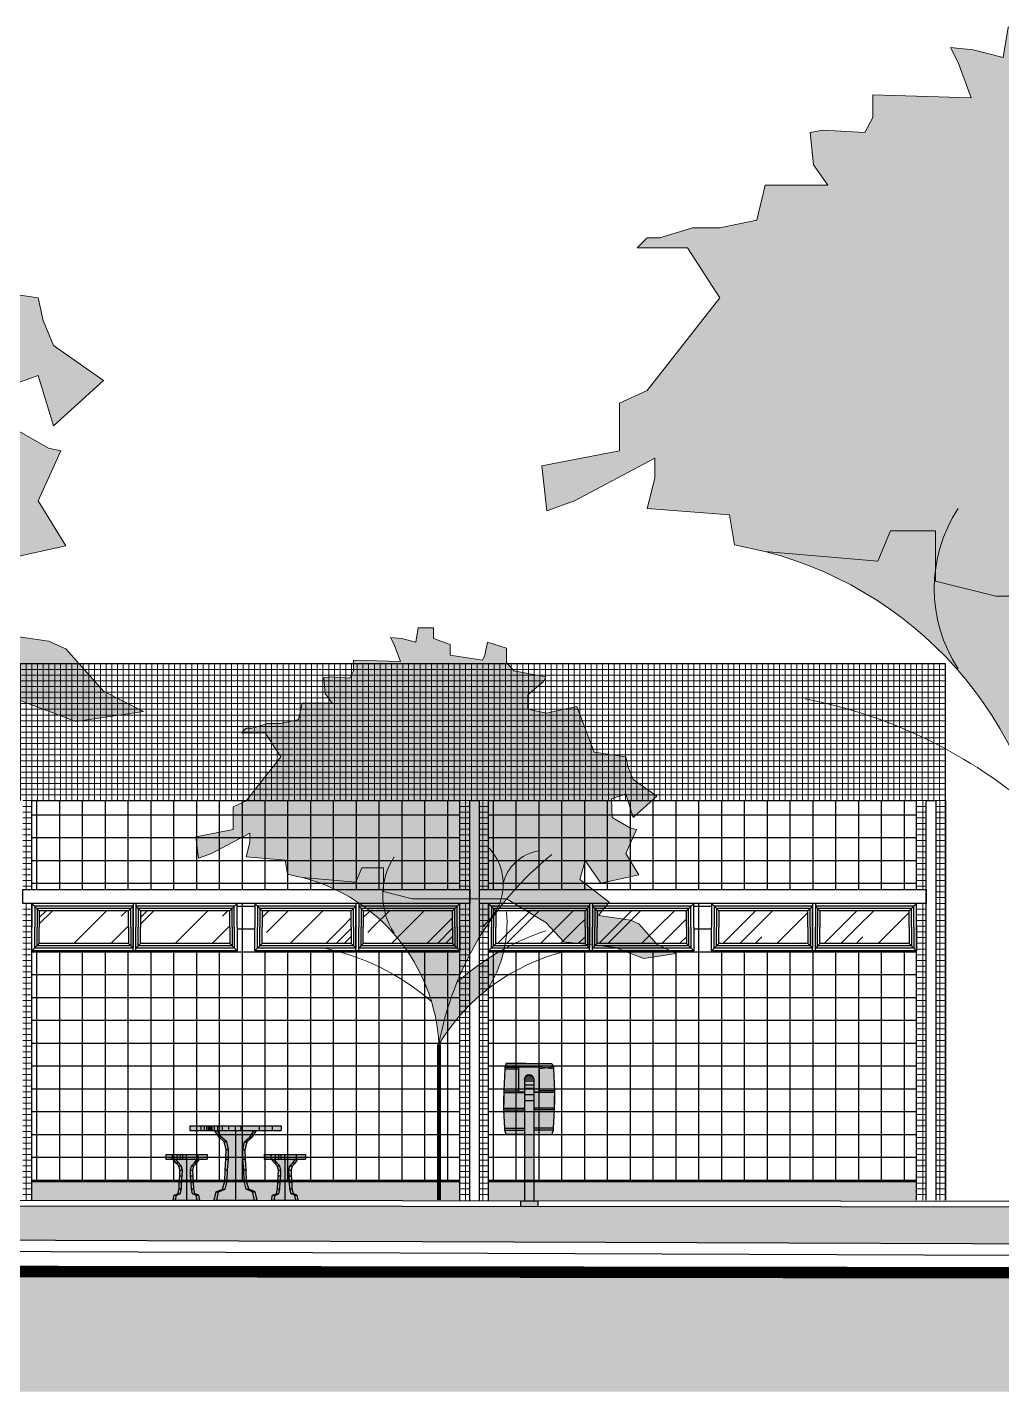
# Model space of a CAD drawing. Header units: metres. Extents: x 2304 to 3408, y 318 to 588.
# Drawn here: x 2792.24 to 2800.78, y 361.83 to 373.79 of the extents above; entities that cross this region are included whole.
import ezdxf

# ---------------------------------------------------------------- set-up
doc = ezdxf.new("R2010")
doc.units = ezdxf.units.M
doc.header["$LTSCALE"] = 5.5
doc.header["$MEASUREMENT"] = 0
for name, color, linetype, lineweight in [('HACH', 251, 'Continuous', 5), ('PENA 04', 4, 'Continuous', 25), ('PENA 05', 5, 'Continuous', 25), ('VEGETAÇÃO', 76, 'Continuous', 5)]:
    doc.layers.add(name, color=color, linetype=linetype, lineweight=lineweight)
for name, color, linetype in [('HACHURA', 251, 'Continuous'), ('HACHURA PISOS', 250, 'Continuous'), ('PENA 01', 1, 'Continuous'), ('PENA 02', 2, 'Continuous'), ('PENA 03', 3, 'Continuous'), ('PENA 06', 6, 'Continuous'), ('VEGETACAO', 84, 'Continuous')]:
    doc.layers.add(name, color=color, linetype=linetype)
pattern_1 = [(45, (3708.8824, 322.0889), (0.42426, 1.13137), [7.5, -1, 2.5, -0.5]), (45, (3709.17586, 322.7359), (-0.8238, 0.11667), [1.5, -0.165, 3, -0.375]), (45, (3708.75866, 322.56617), (1.6016, 2.07536), [4, -0.7, 2, -0.5])]
pattern_2 = [(45, (3707.99616, 322.0889), (0.42426, 1.13137), [7.5, -1, 2.5, -0.5]), (45, (3708.2896, 322.7359), (-0.8238, 0.11667), [1.5, -0.165, 3, -0.375]), (45, (3707.8724, 322.56617), (1.6016, 2.07536), [4, -0.7, 2, -0.5])]

# ---------------------------------------------------------------- blocks, each defined once
blk = doc.blocks.new('janalta')
at = {"layer": 'HACHURA', "ltscale": 1.5}
h = blk.add_hatch(dxfattribs=at)
h.set_pattern_fill('AR-RROOF', color=256, scale=0.5, angle=45, style=0)
h.set_pattern_definition(pattern_2)
h.paths.add_polyline_path([(3707.996, 322.232), (3708.777, 322.232), (3708.777, 322.376), (3707.996, 322.376)])
h = blk.add_hatch(dxfattribs=at)
h.set_pattern_fill('AR-RROOF', color=256, scale=0.5, angle=45, style=0)
h.set_pattern_definition(pattern_1)
h.paths.add_polyline_path([(3708.882, 322.232), (3709.664, 322.232), (3709.664, 322.376), (3708.882, 322.376)])
h = blk.add_hatch(dxfattribs=at)
h.set_pattern_fill('AR-RROOF', color=256, scale=0.5, angle=45, style=0)
h.set_pattern_definition(pattern_2)
h.paths.add_polyline_path([(3707.996, 322.232), (3708.777, 322.232), (3708.777, 322.089), (3707.996, 322.089)])
h = blk.add_hatch(dxfattribs=at)
h.set_pattern_fill('AR-RROOF', color=256, scale=0.5, angle=45, style=0)
h.set_pattern_definition(pattern_1)
h.paths.add_polyline_path([(3708.882, 322.232), (3709.664, 322.232), (3709.664, 322.089), (3708.882, 322.089)])
at = {"layer": 'PENA 01', "ltscale": 1.5}
for p, q in [((3707.956, 322.416), (3707.956, 322.232)), ((3708.817, 322.441), (3708.817, 322.232)), ((3708.842, 322.441), (3708.842, 322.232)), ((3708.842, 322.416), (3708.842, 322.232)), ((3707.956, 322.049), (3707.956, 322.232)), ((3708.817, 322.024), (3708.817, 322.232)), ((3708.842, 322.024), (3708.842, 322.232)), ((3708.842, 322.049), (3708.842, 322.232))]:
    blk.add_line(p, q, dxfattribs=at)
for points in [[(3707.931, 322.441), (3707.996, 322.376)], [(3708.817, 322.416), (3707.956, 322.416), (3707.956, 322.232)], [(3708.817, 322.232), (3708.817, 322.416), (3707.956, 322.416)], [(3708.817, 322.232), (3708.817, 322.416), (3707.956, 322.416), (3707.956, 322.232)], [(3708.797, 322.232), (3708.797, 322.396), (3707.976, 322.396), (3707.976, 322.232)], [(3708.777, 322.232), (3708.777, 322.376), (3707.996, 322.376), (3707.996, 322.232)], [(3708.777, 322.376), (3708.817, 322.416)], [(3709.704, 322.232), (3709.704, 322.416), (3708.842, 322.416)], [(3709.704, 322.232), (3709.704, 322.416), (3708.842, 322.416), (3708.842, 322.232)], [(3708.842, 322.416), (3708.882, 322.376)], [(3709.684, 322.232), (3709.684, 322.396), (3708.862, 322.396), (3708.862, 322.232)], [(3709.664, 322.232), (3709.664, 322.376), (3708.882, 322.376), (3708.882, 322.232)], [(3709.664, 322.376), (3709.729, 322.441)], [(3708.817, 322.049), (3707.956, 322.049), (3707.956, 322.232)], [(3708.817, 322.232), (3708.817, 322.049), (3707.956, 322.049)], [(3708.817, 322.232), (3708.817, 322.049), (3707.956, 322.049), (3707.956, 322.232)], [(3708.797, 322.232), (3708.797, 322.069), (3707.976, 322.069), (3707.976, 322.232)], [(3708.777, 322.232), (3708.777, 322.089), (3707.996, 322.089), (3707.996, 322.232)], [(3709.704, 322.232), (3709.704, 322.049), (3708.842, 322.049)], [(3709.704, 322.232), (3709.704, 322.049), (3708.842, 322.049), (3708.842, 322.232)], [(3709.684, 322.232), (3709.684, 322.069), (3708.862, 322.069), (3708.862, 322.232)], [(3709.664, 322.232), (3709.664, 322.089), (3708.882, 322.089), (3708.882, 322.232)], [(3707.931, 322.024), (3707.996, 322.089)], [(3708.777, 322.089), (3708.817, 322.049)], [(3708.842, 322.049), (3708.882, 322.089)], [(3709.664, 322.089), (3709.729, 322.024)]]:
    blk.add_lwpolyline(points, dxfattribs=at)
at = {"layer": 'PENA 02', "ltscale": 1.5}
for points in [[(3709.729, 322.232), (3709.729, 322.441), (3707.931, 322.441), (3707.931, 322.232)], [(3709.729, 322.232), (3709.729, 322.024), (3707.931, 322.024), (3707.931, 322.232)]]:
    blk.add_lwpolyline(points, dxfattribs=at)
blk = doc.blocks.new('Arvore 03')
at = {"true_color": 0xb3ff66}
h = blk.add_hatch(dxfattribs=at)
h.set_pattern_fill('DOTS,_O', color=71, scale=50, double=1)
h.set_pattern_definition([(0, (-129.0644, -209.777), (1.5625, 3.125), [0, -3.125])])
h.paths.add_polyline_path([(61.91, -164.86, -0.060516), (96.78, -139.88, -0.092117), (84.35, -169.57, 0.090502), (48.91, -209.78, 0.327222), (-51.27, -87.58), (-61.93, -85.22), (-63.66, -74.85), (-92.33, -72.56), (-89.7, -62.07), (-89.7, -55.08), (-117.69, -69.93), (-127.32, -73.43), (-129.06, -57.7), (-101.95, -52.45), (-101.95, -35.85), (-92.33, -31.48), (-66.96, 0.86), (-78.33, 18.34), (-95.83, 18.34), (-92.33, 21.84), (-87.96, 21.84), (-76.58, 25.33), (-66.96, 25.33), (-54.07, 28.02), (-51.22, 40.19), (-29.35, 40.19), (-34.33, 47.27), (-35.48, 58.55), (-31.1, 59.42), (-16.46, 58.52), (-13.61, 63.79), (-13.61, 71.66), (20.69, 70.7), (16.13, 83.02), (13.5, 88.26), (21.38, 87.39), (31.87, 84.77), (33.62, 95.26), (44.99, 95.26), (44.99, 87.39), (57.24, 83.02), (57.24, 75.15), (80.85, 71.66), (82.6, 75.15), (84.35, 84.77), (98.35, 80.4), (98.35, 69.91), (103.64, 63.82), (127.21, 59.42), (125.46, 55.92), (114.09, 46.31), (114.09, 35.82), (127.68, 32.7), (149.95, 37.57), (162.7, 4.28), (185.81, 0.86), (187.56, -7), (191.06, -15.74), (208.55, -27.98), (191.06, -43.71), (185.81, -26.23), (175.36, -29.91), (175.74, -43.75), (189.31, -51.58), (193.68, -52.45), (185.81, -69.93), (195.43, -85.67), (167.44, -91.78), (156.07, -75.18), (152.04, -89.16), (173.57, -105.77), (165.7, -115.38), (189.31, -118.88), (195.43, -121.5), (208.55, -136.36), (222.55, -143.35), (198.93, -146.85), (177.94, -138.98), (140.33, -134.61), (127.21, -120.63), (98.61, -103.31, 0.077677)])
blk.add_lwpolyline([(33.62, 95.26), (44.99, 95.26), (44.99, 87.39), (57.24, 83.02), (57.24, 75.15), (80.85, 71.66), (82.6, 75.15), (84.35, 84.77), (98.35, 80.4), (98.35, 69.91), (103.64, 63.82), (127.21, 59.42), (125.46, 55.92), (114.09, 46.31), (114.09, 35.82), (127.68, 32.7), (127.68, 32.7), (149.95, 37.57), (162.7, 4.28), (185.81, 0.86), (187.56, -7), (191.06, -15.74), (208.55, -27.98), (191.06, -43.71), (185.81, -26.23), (175.36, -29.91), (175.74, -43.75), (189.31, -51.58), (193.68, -52.45), (185.81, -69.93), (195.43, -85.67), (167.44, -91.78), (156.07, -75.18), (152.04, -89.16), (173.57, -105.77), (165.7, -115.38), (189.31, -118.88), (195.43, -121.5), (208.55, -136.36), (222.55, -143.35), (198.93, -146.85), (177.94, -138.98), (140.33, -134.61), (127.21, -120.63), (98.35, -103.15), (29.25, -103.15), (8.26, -97.9), (8.26, -95.28), (8.26, -80.42), (-7.49, -80.42), (-11.86, -90.91), (-51.27, -87.58), (-61.93, -85.22), (-63.66, -74.85), (-63.66, -74.85), (-92.33, -72.56), (-89.7, -62.07), (-89.7, -55.08), (-117.69, -69.93), (-127.32, -73.43), (-129.06, -57.7), (-101.95, -52.45), (-101.95, -35.85), (-92.33, -31.48), (-66.96, 0.86), (-78.33, 18.34), (-95.83, 18.34), (-92.33, 21.84), (-87.96, 21.84), (-76.58, 25.33), (-66.96, 25.33), (-54.07, 28.02), (-51.22, 40.19), (-29.35, 40.19), (-34.33, 47.27), (-35.48, 58.55), (-31.1, 59.42), (-16.46, 58.52), (-13.61, 63.79), (-13.61, 71.66), (20.69, 70.7), (16.13, 83.02), (13.5, 88.26), (21.38, 87.39), (31.87, 84.77)], close=True)
at = {"const_width": 3}
blk.add_lwpolyline([(48.91, -209.78), (48.91, -323.94)], dxfattribs=at)
at = {"color": 8}
for centre, radius, start, end in [((57.09, -92.44), 38.91, 307.652, 45.5098), ((126.68, -99.54), 31.71, 98.5475, 167.4608), ((58.77, -100.52), 51, 146.7408, 213.2592), ((182.15, -295.89), 177.85, 107.995, 132.2886)]:
    blk.add_arc(centre, radius, start, end, dxfattribs=at)
for centre, radius, start, end in [((277.16, -251.49), 232.04, 128.8581, 169.6424), ((-84.55, -217.02), 133.65, 3.1052, 75.5821), ((10.66, -121.29), 88.1, 326.7675, 5.5557), ((-69.79, -307.58), 171.71, 48.8343, 79.0695), ((176.78, -286.79), 149.27, 103.4424, 148.9425)]:
    blk.add_arc(centre, radius, start, end)
blk = doc.blocks.new('A$C72E55673')
at = {"true_color": 0xffffff}
h = blk.add_hatch(color=7, dxfattribs=at)
h.dxf.hatch_style = 1
h.paths.add_polyline_path([(0, 0.65), (-0.4, 0.65), (-0.4, 0.61), (0, 0.61)])
h.paths.add_polyline_path([(0.4, 0.65), (0, 0.65), (0, 0.61), (0.4, 0.61)])
h.paths.add_polyline_path([(0.162, 0.61), (0, 0.61), (0, 0), (0.166, 0), (0.149, 0.074), (0.093, 0.095), (0.075, 0.166), (0.072, 0.265), (0.064, 0.36), (0.062, 0.444), (0.078, 0.51), (0.123, 0.553)])
h.paths.add_polyline_path([(0, 0.61), (-0.162, 0.61), (-0.123, 0.553), (-0.078, 0.51), (-0.062, 0.444), (-0.064, 0.36), (-0.072, 0.265), (-0.075, 0.166), (-0.093, 0.095), (-0.149, 0.074), (-0.166, 0), (0, 0)])
h.paths.add_polyline_path([(-0.162, 0.61), (-0.184, 0.61), (-0.144, 0.553), (-0.123, 0.553)])
h.paths.add_polyline_path([(-0.123, 0.553), (-0.144, 0.553), (-0.1, 0.51), (-0.078, 0.51)], flags=17)
h.paths.add_polyline_path([(-0.078, 0.51), (-0.1, 0.51), (-0.083, 0.444), (-0.062, 0.444)], flags=17)
h.paths.add_polyline_path([(-0.062, 0.444), (-0.083, 0.444), (-0.085, 0.36), (-0.064, 0.36)], flags=17)
h.paths.add_polyline_path([(-0.064, 0.36), (-0.085, 0.36), (-0.093, 0.265), (-0.072, 0.265)], flags=17)
h.paths.add_polyline_path([(-0.072, 0.265), (-0.093, 0.265), (-0.096, 0.166), (-0.075, 0.166)], flags=17)
h.paths.add_polyline_path([(-0.075, 0.166), (-0.096, 0.166), (-0.114, 0.095), (-0.093, 0.095)], flags=17)
h.paths.add_polyline_path([(-0.093, 0.095), (-0.114, 0.095), (-0.17, 0.074), (-0.149, 0.074)])
h.paths.add_polyline_path([(-0.149, 0.074), (-0.17, 0.074), (-0.187, 0), (-0.166, 0)])
h.paths.add_polyline_path([(0.184, 0.61), (0.162, 0.61), (0.123, 0.553), (0.144, 0.553)])
h.paths.add_polyline_path([(0.144, 0.553), (0.123, 0.553), (0.078, 0.51), (0.1, 0.51)], flags=17)
h.paths.add_polyline_path([(0.1, 0.51), (0.078, 0.51), (0.062, 0.444), (0.083, 0.444)], flags=17)
h.paths.add_polyline_path([(0.083, 0.444), (0.062, 0.444), (0.064, 0.36), (0.085, 0.36)], flags=17)
h.paths.add_polyline_path([(0.085, 0.36), (0.064, 0.36), (0.072, 0.265), (0.093, 0.265)], flags=17)
h.paths.add_polyline_path([(0.093, 0.265), (0.072, 0.265), (0.075, 0.166), (0.096, 0.166)], flags=17)
h.paths.add_polyline_path([(0.096, 0.166), (0.075, 0.166), (0.093, 0.095), (0.114, 0.095)], flags=17)
h.paths.add_polyline_path([(0.114, 0.095), (0.093, 0.095), (0.149, 0.074), (0.17, 0.074)])
h.paths.add_polyline_path([(0.17, 0.074), (0.149, 0.074), (0.166, 0), (0.187, 0)])
h = blk.add_hatch(color=7, dxfattribs=at)
h.dxf.hatch_style = 1
h.paths.add_polyline_path([(-0.431, 0.4), (-0.611, 0.4), (-0.611, 0.36), (-0.431, 0.36)])
h.paths.add_polyline_path([(-0.431, 0.36), (-0.525, 0.36), (-0.502, 0.326), (-0.476, 0.301), (-0.467, 0.262), (-0.468, 0.213), (-0.473, 0.156), (-0.474, 0.098), (-0.485, 0.056), (-0.517, 0.044), (-0.527, 0), (-0.431, 0)])
h.paths.add_polyline_path([(-0.525, 0.36), (-0.546, 0.36), (-0.523, 0.326), (-0.502, 0.326)])
h.paths.add_polyline_path([(-0.502, 0.326), (-0.523, 0.326), (-0.498, 0.301), (-0.476, 0.301)], flags=17)
h.paths.add_polyline_path([(-0.476, 0.301), (-0.498, 0.301), (-0.488, 0.262), (-0.467, 0.262)], flags=17)
h.paths.add_polyline_path([(-0.467, 0.262), (-0.488, 0.262), (-0.489, 0.213), (-0.468, 0.213)], flags=17)
h.paths.add_polyline_path([(-0.468, 0.213), (-0.489, 0.213), (-0.494, 0.156), (-0.473, 0.156)], flags=17)
h.paths.add_polyline_path([(-0.473, 0.156), (-0.494, 0.156), (-0.496, 0.098), (-0.474, 0.098)], flags=17)
h.paths.add_polyline_path([(-0.474, 0.098), (-0.496, 0.098), (-0.506, 0.056), (-0.485, 0.056)], flags=17)
h.paths.add_polyline_path([(-0.485, 0.056), (-0.506, 0.056), (-0.538, 0.044), (-0.517, 0.044)])
h.paths.add_polyline_path([(-0.517, 0.044), (-0.538, 0.044), (-0.548, 0), (-0.527, 0)])
h = blk.add_hatch(color=7, dxfattribs=at)
h.dxf.hatch_style = 1
h.paths.add_polyline_path([(-0.431, 0.4), (-0.251, 0.4), (-0.251, 0.36), (-0.431, 0.36)])
h.paths.add_polyline_path([(-0.431, 0.36), (-0.338, 0.36), (-0.361, 0.326), (-0.386, 0.301), (-0.396, 0.262), (-0.395, 0.213), (-0.39, 0.156), (-0.388, 0.098), (-0.378, 0.056), (-0.346, 0.044), (-0.336, 0), (-0.431, 0)])
h.paths.add_polyline_path([(-0.338, 0.36), (-0.317, 0.36), (-0.34, 0.326), (-0.361, 0.326)])
h.paths.add_polyline_path([(-0.361, 0.326), (-0.34, 0.326), (-0.365, 0.301), (-0.386, 0.301)], flags=17)
h.paths.add_polyline_path([(-0.386, 0.301), (-0.365, 0.301), (-0.375, 0.262), (-0.396, 0.262)], flags=17)
h.paths.add_polyline_path([(-0.396, 0.262), (-0.375, 0.262), (-0.373, 0.213), (-0.395, 0.213)], flags=17)
h.paths.add_polyline_path([(-0.395, 0.213), (-0.373, 0.213), (-0.369, 0.156), (-0.39, 0.156)], flags=17)
h.paths.add_polyline_path([(-0.39, 0.156), (-0.369, 0.156), (-0.367, 0.098), (-0.388, 0.098)], flags=17)
h.paths.add_polyline_path([(-0.388, 0.098), (-0.367, 0.098), (-0.357, 0.056), (-0.378, 0.056)], flags=17)
h.paths.add_polyline_path([(-0.378, 0.056), (-0.357, 0.056), (-0.324, 0.044), (-0.346, 0.044)])
h.paths.add_polyline_path([(-0.346, 0.044), (-0.324, 0.044), (-0.315, 0), (-0.336, 0)])
h = blk.add_hatch(color=7, dxfattribs=at)
h.dxf.hatch_style = 1
h.paths.add_polyline_path([(0.431, 0.4), (0.251, 0.4), (0.251, 0.36), (0.431, 0.36)])
h.paths.add_polyline_path([(0.431, 0.36), (0.338, 0.36), (0.361, 0.326), (0.386, 0.301), (0.396, 0.262), (0.395, 0.213), (0.39, 0.156), (0.388, 0.098), (0.378, 0.056), (0.346, 0.044), (0.336, 0), (0.431, 0)])
h.paths.add_polyline_path([(0.338, 0.36), (0.317, 0.36), (0.34, 0.326), (0.361, 0.326)])
h.paths.add_polyline_path([(0.361, 0.326), (0.34, 0.326), (0.365, 0.301), (0.386, 0.301)], flags=17)
h.paths.add_polyline_path([(0.386, 0.301), (0.365, 0.301), (0.375, 0.262), (0.396, 0.262)], flags=17)
h.paths.add_polyline_path([(0.396, 0.262), (0.375, 0.262), (0.373, 0.213), (0.395, 0.213)], flags=17)
h.paths.add_polyline_path([(0.395, 0.213), (0.373, 0.213), (0.369, 0.156), (0.39, 0.156)], flags=17)
h.paths.add_polyline_path([(0.39, 0.156), (0.369, 0.156), (0.367, 0.098), (0.388, 0.098)], flags=17)
h.paths.add_polyline_path([(0.388, 0.098), (0.367, 0.098), (0.357, 0.056), (0.378, 0.056)], flags=17)
h.paths.add_polyline_path([(0.378, 0.056), (0.357, 0.056), (0.324, 0.044), (0.346, 0.044)])
h.paths.add_polyline_path([(0.346, 0.044), (0.324, 0.044), (0.315, 0), (0.336, 0)])
h = blk.add_hatch(color=7, dxfattribs=at)
h.dxf.hatch_style = 1
h.paths.add_polyline_path([(0.431, 0.4), (0.611, 0.4), (0.611, 0.36), (0.431, 0.36)])
h.paths.add_polyline_path([(0.431, 0.36), (0.525, 0.36), (0.502, 0.326), (0.476, 0.301), (0.467, 0.262), (0.468, 0.213), (0.473, 0.156), (0.474, 0.098), (0.485, 0.056), (0.517, 0.044), (0.527, 0), (0.431, 0)])
h.paths.add_polyline_path([(0.525, 0.36), (0.546, 0.36), (0.523, 0.326), (0.502, 0.326)])
h.paths.add_polyline_path([(0.502, 0.326), (0.523, 0.326), (0.498, 0.301), (0.476, 0.301)], flags=17)
h.paths.add_polyline_path([(0.476, 0.301), (0.498, 0.301), (0.488, 0.262), (0.467, 0.262)], flags=17)
h.paths.add_polyline_path([(0.467, 0.262), (0.488, 0.262), (0.489, 0.213), (0.468, 0.213)], flags=17)
h.paths.add_polyline_path([(0.468, 0.213), (0.489, 0.213), (0.494, 0.156), (0.473, 0.156)], flags=17)
h.paths.add_polyline_path([(0.473, 0.156), (0.494, 0.156), (0.496, 0.098), (0.474, 0.098)], flags=17)
h.paths.add_polyline_path([(0.474, 0.098), (0.496, 0.098), (0.506, 0.056), (0.485, 0.056)], flags=17)
h.paths.add_polyline_path([(0.485, 0.056), (0.506, 0.056), (0.538, 0.044), (0.517, 0.044)])
h.paths.add_polyline_path([(0.517, 0.044), (0.538, 0.044), (0.548, 0), (0.527, 0)])
at = {"layer": 'HACHURA PISOS'}
h = blk.add_hatch(dxfattribs=at)
h.set_pattern_fill('HACH22,_O', color=256, scale=0.01, pattern_type=2)
h.set_pattern_definition([(90, (-0.39, 0.61), (-1.8168, 1e-16), []), (90, (-0.3759, 0.61), (-1.8168, 1e-16), []), (90, (-0.3559, 0.61), (-1.8168, 1e-16), []), (90, (-0.3276, 0.61), (-1.8168, 1e-16), []), (90, (-0.2876, 0.61), (-1.8168, 1e-16), []), (90, (-0.231, 0.61), (-1.8168, 1e-16), []), (90, (-0.151, 0.61), (-1.8168, 1e-16), []), (90, (-0.0379, 0.61), (-1.8168, 1e-16), []), (90, (0.1221, 0.61), (-1.8168, 1e-16), []), (90, (0.3484, 0.61), (-1.8168, 1e-16), []), (90, (0.6684, 0.61), (-1.8168, 1e-16), []), (90, (0.8947, 0.61), (-1.8168, 1e-16), []), (90, (1.0547, 0.61), (-1.8168, 1e-16), []), (90, (1.1678, 0.61), (-1.8168, 1e-16), []), (90, (1.2478, 0.61), (-1.8168, 1e-16), []), (90, (1.3044, 0.61), (-1.8168, 1e-16), []), (90, (1.3444, 0.61), (-1.8168, 1e-16), []), (90, (1.3727, 0.61), (-1.8168, 1e-16), []), (90, (1.3927, 0.61), (-1.8168, 1e-16), []), (90, (1.4068, 0.61), (-1.8168, 1e-16), []), (90, (1.4168, 0.61), (-1.8168, 1e-16), [])])
h.paths.add_polyline_path([(-0.038, 0.65), (-0.4, 0.65), (-0.4, 0.61), (-0.05, 0.61)])
h = blk.add_hatch(dxfattribs=at)
h.set_pattern_fill('HACH22,_O', color=256, scale=0.01, pattern_type=2)
h.set_pattern_definition([(90, (0.39, 0.61), (1.8168, -1e-16), []), (90, (0.3759, 0.61), (1.8168, -1e-16), []), (90, (0.3559, 0.61), (1.8168, -1e-16), []), (90, (0.3276, 0.61), (1.8168, -1e-16), []), (90, (0.2876, 0.61), (1.8168, -1e-16), []), (90, (0.231, 0.61), (1.8168, -1e-16), []), (90, (0.151, 0.61), (1.8168, -1e-16), []), (90, (0.0379, 0.61), (1.8168, -1e-16), []), (90, (-0.1221, 0.61), (1.8168, -1e-16), []), (90, (-0.3484, 0.61), (1.8168, -1e-16), []), (90, (-0.6684, 0.61), (1.8168, -1e-16), []), (90, (-0.8947, 0.61), (1.8168, -1e-16), []), (90, (-1.0547, 0.61), (1.8168, -1e-16), []), (90, (-1.1678, 0.61), (1.8168, -1e-16), []), (90, (-1.2478, 0.61), (1.8168, -1e-16), []), (90, (-1.3044, 0.61), (1.8168, -1e-16), []), (90, (-1.3444, 0.61), (1.8168, -1e-16), []), (90, (-1.3727, 0.61), (1.8168, -1e-16), []), (90, (-1.3927, 0.61), (1.8168, -1e-16), []), (90, (-1.4068, 0.61), (1.8168, -1e-16), []), (90, (-1.4168, 0.61), (1.8168, -1e-16), [])])
h.paths.add_polyline_path([(0.038, 0.65), (0.4, 0.65), (0.4, 0.61), (0.05, 0.61)])
h = blk.add_hatch(dxfattribs=at)
h.set_pattern_fill('HACH22,_O', color=256, scale=0.01, pattern_type=2)
h.set_pattern_definition([(90, (-0.6013, 0.36), (-1.8168, 1e-16), []), (90, (-0.5872, 0.36), (-1.8168, 1e-16), []), (90, (-0.5672, 0.36), (-1.8168, 1e-16), []), (90, (-0.539, 0.36), (-1.8168, 1e-16), []), (90, (-0.499, 0.36), (-1.8168, 1e-16), []), (90, (-0.4423, 0.36), (-1.8168, 1e-16), []), (90, (-0.3623, 0.36), (-1.8168, 1e-16), []), (90, (-0.2492, 0.36), (-1.8168, 1e-16), []), (90, (-0.0892, 0.36), (-1.8168, 1e-16), []), (90, (0.137, 0.36), (-1.8168, 1e-16), []), (90, (0.457, 0.36), (-1.8168, 1e-16), []), (90, (0.6834, 0.36), (-1.8168, 1e-16), []), (90, (0.8434, 0.36), (-1.8168, 1e-16), []), (90, (0.9565, 0.36), (-1.8168, 1e-16), []), (90, (1.0365, 0.36), (-1.8168, 1e-16), []), (90, (1.093, 0.36), (-1.8168, 1e-16), []), (90, (1.133, 0.36), (-1.8168, 1e-16), []), (90, (1.1614, 0.36), (-1.8168, 1e-16), []), (90, (1.1814, 0.36), (-1.8168, 1e-16), []), (90, (1.1955, 0.36), (-1.8168, 1e-16), []), (90, (1.2055, 0.36), (-1.8168, 1e-16), [])])
h.paths.add_polyline_path([(-0.454, 0.4), (-0.611, 0.4), (-0.611, 0.36), (-0.46, 0.36)])
h = blk.add_hatch(dxfattribs=at)
h.set_pattern_fill('HACH22,_O', color=256, scale=0.01, pattern_type=2)
h.set_pattern_definition([(90, (-0.2613, 0.36), (1.8168, 1e-16), []), (90, (-0.2754, 0.36), (1.8168, 1e-16), []), (90, (-0.2954, 0.36), (1.8168, 1e-16), []), (90, (-0.3237, 0.36), (1.8168, 1e-16), []), (90, (-0.3637, 0.36), (1.8168, 1e-16), []), (90, (-0.4203, 0.36), (1.8168, 1e-16), []), (90, (-0.5003, 0.36), (1.8168, 1e-16), []), (90, (-0.6134, 0.36), (1.8168, 1e-16), []), (90, (-0.7734, 0.36), (1.8168, 1e-16), []), (90, (-0.9997, 0.36), (1.8168, 1e-16), []), (90, (-1.3197, 0.36), (1.8168, 1e-16), []), (90, (-1.546, 0.36), (1.8168, 1e-16), []), (90, (-1.706, 0.36), (1.8168, 1e-16), []), (90, (-1.8191, 0.36), (1.8168, 1e-16), []), (90, (-1.8991, 0.36), (1.8168, 1e-16), []), (90, (-1.9557, 0.36), (1.8168, 1e-16), []), (90, (-1.9957, 0.36), (1.8168, 1e-16), []), (90, (-2.024, 0.36), (1.8168, 1e-16), []), (90, (-2.044, 0.36), (1.8168, 1e-16), []), (90, (-2.0581, 0.36), (1.8168, 1e-16), []), (90, (-2.0681, 0.36), (1.8168, 1e-16), [])])
h.paths.add_polyline_path([(-0.409, 0.4), (-0.251, 0.4), (-0.251, 0.36), (-0.402, 0.36)])
h = blk.add_hatch(dxfattribs=at)
h.set_pattern_fill('HACH22,_O', color=256, scale=0.01, pattern_type=2)
h.set_pattern_definition([(90, (0.2613, 0.36), (-1.8168, 1e-16), []), (90, (0.2754, 0.36), (-1.8168, 1e-16), []), (90, (0.2954, 0.36), (-1.8168, 1e-16), []), (90, (0.3237, 0.36), (-1.8168, 1e-16), []), (90, (0.3637, 0.36), (-1.8168, 1e-16), []), (90, (0.4203, 0.36), (-1.8168, 1e-16), []), (90, (0.5003, 0.36), (-1.8168, 1e-16), []), (90, (0.6134, 0.36), (-1.8168, 1e-16), []), (90, (0.7734, 0.36), (-1.8168, 1e-16), []), (90, (0.9997, 0.36), (-1.8168, 1e-16), []), (90, (1.3197, 0.36), (-1.8168, 1e-16), []), (90, (1.546, 0.36), (-1.8168, 1e-16), []), (90, (1.706, 0.36), (-1.8168, 1e-16), []), (90, (1.8191, 0.36), (-1.8168, 1e-16), []), (90, (1.8991, 0.36), (-1.8168, 1e-16), []), (90, (1.9557, 0.36), (-1.8168, 1e-16), []), (90, (1.9957, 0.36), (-1.8168, 1e-16), []), (90, (2.024, 0.36), (-1.8168, 1e-16), []), (90, (2.044, 0.36), (-1.8168, 1e-16), []), (90, (2.0581, 0.36), (-1.8168, 1e-16), []), (90, (2.0681, 0.36), (-1.8168, 1e-16), [])])
h.paths.add_polyline_path([(0.409, 0.4), (0.251, 0.4), (0.251, 0.36), (0.402, 0.36)])
h = blk.add_hatch(dxfattribs=at)
h.set_pattern_fill('HACH22,_O', color=256, scale=0.01, pattern_type=2)
h.set_pattern_definition([(90, (0.6013, 0.36), (1.8168, 1e-16), []), (90, (0.5872, 0.36), (1.8168, 1e-16), []), (90, (0.5672, 0.36), (1.8168, 1e-16), []), (90, (0.539, 0.36), (1.8168, 1e-16), []), (90, (0.499, 0.36), (1.8168, 1e-16), []), (90, (0.4423, 0.36), (1.8168, 1e-16), []), (90, (0.3623, 0.36), (1.8168, 1e-16), []), (90, (0.2492, 0.36), (1.8168, 1e-16), []), (90, (0.0892, 0.36), (1.8168, 1e-16), []), (90, (-0.137, 0.36), (1.8168, 1e-16), []), (90, (-0.457, 0.36), (1.8168, 1e-16), []), (90, (-0.6834, 0.36), (1.8168, 1e-16), []), (90, (-0.8434, 0.36), (1.8168, 1e-16), []), (90, (-0.9565, 0.36), (1.8168, 1e-16), []), (90, (-1.0365, 0.36), (1.8168, 1e-16), []), (90, (-1.093, 0.36), (1.8168, 1e-16), []), (90, (-1.133, 0.36), (1.8168, 1e-16), []), (90, (-1.1614, 0.36), (1.8168, 1e-16), []), (90, (-1.1814, 0.36), (1.8168, 1e-16), []), (90, (-1.1955, 0.36), (1.8168, 1e-16), []), (90, (-1.2055, 0.36), (1.8168, 1e-16), [])])
h.paths.add_polyline_path([(0.454, 0.4), (0.611, 0.4), (0.611, 0.36), (0.46, 0.36)])
for p, q in [((0, 0.61), (0, 0.65)), ((-0.431, 0.36), (-0.431, 0.4)), ((0.431, 0.36), (0.431, 0.4))]:
    blk.add_line(p, q, dxfattribs=at)
at = {"layer": 'PENA 02'}
for p, q in [((-0.144, 0.553), (-0.184, 0.61)), ((-0.123, 0.553), (-0.162, 0.61)), ((0, 0.61), (0, 0)), ((0.123, 0.553), (0.162, 0.61)), ((0.144, 0.553), (0.184, 0.61)), ((-0.1, 0.51), (-0.144, 0.553)), ((-0.144, 0.553), (-0.123, 0.553)), ((-0.078, 0.51), (-0.123, 0.553)), ((-0.083, 0.444), (-0.1, 0.51)), ((-0.1, 0.51), (-0.078, 0.51)), ((-0.062, 0.444), (-0.078, 0.51)), ((0.062, 0.444), (0.078, 0.51)), ((0.078, 0.51), (0.123, 0.553)), ((0.078, 0.51), (0.1, 0.51)), ((0.083, 0.444), (0.1, 0.51)), ((0.1, 0.51), (0.144, 0.553)), ((0.123, 0.553), (0.144, 0.553)), ((-0.523, 0.326), (-0.546, 0.36)), ((-0.502, 0.326), (-0.525, 0.36)), ((-0.431, 0.36), (-0.431, 0)), ((-0.361, 0.326), (-0.338, 0.36)), ((-0.34, 0.326), (-0.317, 0.36)), ((-0.093, 0.265), (-0.085, 0.36)), ((-0.085, 0.36), (-0.083, 0.444)), ((-0.085, 0.36), (-0.064, 0.36)), ((-0.083, 0.444), (-0.062, 0.444)), ((-0.072, 0.265), (-0.064, 0.36)), ((-0.064, 0.36), (-0.062, 0.444)), ((0.062, 0.444), (0.083, 0.444)), ((0.064, 0.36), (0.062, 0.444)), ((0.064, 0.36), (0.085, 0.36)), ((0.072, 0.265), (0.064, 0.36)), ((0.085, 0.36), (0.083, 0.444)), ((0.093, 0.265), (0.085, 0.36)), ((0.34, 0.326), (0.317, 0.36)), ((0.361, 0.326), (0.338, 0.36)), ((0.431, 0.36), (0.431, 0)), ((0.502, 0.326), (0.525, 0.36)), ((0.523, 0.326), (0.546, 0.36)), ((-0.498, 0.301), (-0.523, 0.326)), ((-0.523, 0.326), (-0.502, 0.326)), ((-0.476, 0.301), (-0.502, 0.326)), ((-0.488, 0.262), (-0.498, 0.301)), ((-0.498, 0.301), (-0.476, 0.301)), ((-0.489, 0.213), (-0.488, 0.262)), ((-0.488, 0.262), (-0.467, 0.262)), ((-0.467, 0.262), (-0.476, 0.301)), ((-0.468, 0.213), (-0.467, 0.262)), ((-0.396, 0.262), (-0.386, 0.301)), ((-0.396, 0.262), (-0.375, 0.262)), ((-0.395, 0.213), (-0.396, 0.262)), ((-0.386, 0.301), (-0.361, 0.326)), ((-0.386, 0.301), (-0.365, 0.301)), ((-0.375, 0.262), (-0.365, 0.301)), ((-0.373, 0.213), (-0.375, 0.262)), ((-0.365, 0.301), (-0.34, 0.326)), ((-0.361, 0.326), (-0.34, 0.326)), ((-0.096, 0.166), (-0.093, 0.265)), ((-0.093, 0.265), (-0.072, 0.265)), ((-0.075, 0.166), (-0.072, 0.265)), ((0.072, 0.265), (0.093, 0.265)), ((0.075, 0.166), (0.072, 0.265)), ((0.096, 0.166), (0.093, 0.265)), ((0.365, 0.301), (0.34, 0.326)), ((0.34, 0.326), (0.361, 0.326)), ((0.386, 0.301), (0.361, 0.326)), ((0.375, 0.262), (0.365, 0.301)), ((0.365, 0.301), (0.386, 0.301)), ((0.373, 0.213), (0.375, 0.262)), ((0.375, 0.262), (0.396, 0.262)), ((0.396, 0.262), (0.386, 0.301)), ((0.395, 0.213), (0.396, 0.262)), ((0.467, 0.262), (0.476, 0.301)), ((0.467, 0.262), (0.488, 0.262)), ((0.468, 0.213), (0.467, 0.262)), ((0.476, 0.301), (0.502, 0.326)), ((0.476, 0.301), (0.498, 0.301)), ((0.488, 0.262), (0.498, 0.301)), ((0.489, 0.213), (0.488, 0.262)), ((0.498, 0.301), (0.523, 0.326)), ((0.502, 0.326), (0.523, 0.326)), ((-0.496, 0.098), (-0.494, 0.156)), ((-0.494, 0.156), (-0.489, 0.213)), ((-0.494, 0.156), (-0.473, 0.156)), ((-0.489, 0.213), (-0.468, 0.213)), ((-0.474, 0.098), (-0.473, 0.156)), ((-0.473, 0.156), (-0.468, 0.213)), ((-0.395, 0.213), (-0.373, 0.213)), ((-0.39, 0.156), (-0.395, 0.213)), ((-0.39, 0.156), (-0.369, 0.156)), ((-0.388, 0.098), (-0.39, 0.156)), ((-0.369, 0.156), (-0.373, 0.213)), ((-0.367, 0.098), (-0.369, 0.156)), ((-0.114, 0.095), (-0.096, 0.166)), ((-0.096, 0.166), (-0.075, 0.166)), ((-0.093, 0.095), (-0.075, 0.166)), ((0.093, 0.095), (0.075, 0.166)), ((0.075, 0.166), (0.096, 0.166)), ((0.114, 0.095), (0.096, 0.166)), ((0.367, 0.098), (0.369, 0.156)), ((0.369, 0.156), (0.373, 0.213)), ((0.369, 0.156), (0.39, 0.156)), ((0.373, 0.213), (0.395, 0.213)), ((0.388, 0.098), (0.39, 0.156)), ((0.39, 0.156), (0.395, 0.213)), ((0.468, 0.213), (0.489, 0.213)), ((0.473, 0.156), (0.468, 0.213)), ((0.473, 0.156), (0.494, 0.156)), ((0.474, 0.098), (0.473, 0.156)), ((0.494, 0.156), (0.489, 0.213)), ((0.496, 0.098), (0.494, 0.156)), ((-0.548, 0), (-0.538, 0.044)), ((-0.548, 0), (-0.315, 0)), ((-0.538, 0.044), (-0.506, 0.056)), ((-0.538, 0.044), (-0.517, 0.044)), ((-0.527, 0), (-0.517, 0.044)), ((-0.517, 0.044), (-0.485, 0.056)), ((-0.506, 0.056), (-0.496, 0.098)), ((-0.506, 0.056), (-0.485, 0.056)), ((-0.496, 0.098), (-0.474, 0.098)), ((-0.485, 0.056), (-0.474, 0.098)), ((-0.388, 0.098), (-0.367, 0.098)), ((-0.378, 0.056), (-0.388, 0.098)), ((-0.378, 0.056), (-0.357, 0.056)), ((-0.346, 0.044), (-0.378, 0.056)), ((-0.357, 0.056), (-0.367, 0.098)), ((-0.324, 0.044), (-0.357, 0.056)), ((-0.346, 0.044), (-0.324, 0.044)), ((-0.336, 0), (-0.346, 0.044)), ((-0.315, 0), (-0.324, 0.044)), ((-0.187, 0), (-0.17, 0.074)), ((-0.187, 0), (0.187, 0)), ((-0.17, 0.074), (-0.114, 0.095)), ((-0.17, 0.074), (-0.149, 0.074)), ((-0.166, 0), (-0.149, 0.074)), ((-0.149, 0.074), (-0.093, 0.095)), ((-0.114, 0.095), (-0.093, 0.095)), ((0.149, 0.074), (0.093, 0.095)), ((0.093, 0.095), (0.114, 0.095)), ((0.17, 0.074), (0.114, 0.095)), ((0.166, 0), (0.149, 0.074)), ((0.149, 0.074), (0.17, 0.074)), ((0.187, 0), (0.17, 0.074)), ((0.315, 0), (0.324, 0.044)), ((0.315, 0), (0.548, 0)), ((0.324, 0.044), (0.357, 0.056)), ((0.324, 0.044), (0.346, 0.044)), ((0.336, 0), (0.346, 0.044)), ((0.346, 0.044), (0.378, 0.056)), ((0.357, 0.056), (0.367, 0.098)), ((0.357, 0.056), (0.378, 0.056)), ((0.367, 0.098), (0.388, 0.098)), ((0.378, 0.056), (0.388, 0.098)), ((0.474, 0.098), (0.496, 0.098)), ((0.485, 0.056), (0.474, 0.098)), ((0.485, 0.056), (0.506, 0.056)), ((0.517, 0.044), (0.485, 0.056)), ((0.506, 0.056), (0.496, 0.098)), ((0.538, 0.044), (0.506, 0.056)), ((0.517, 0.044), (0.538, 0.044)), ((0.527, 0), (0.517, 0.044)), ((0.548, 0), (0.538, 0.044))]:
    blk.add_line(p, q, dxfattribs=at)
at = {"layer": 'PENA 03'}
for p, q in [((-0.4, 0.65), (-0.4, 0.61)), ((-0.4, 0.65), (0.4, 0.65)), ((-0.4, 0.61), (0.4, 0.61)), ((0.4, 0.65), (0.4, 0.61)), ((-0.611, 0.4), (-0.611, 0.36)), ((-0.611, 0.4), (-0.251, 0.4)), ((-0.611, 0.36), (-0.251, 0.36)), ((-0.251, 0.4), (-0.251, 0.36)), ((0.251, 0.4), (0.251, 0.36)), ((0.251, 0.4), (0.611, 0.4)), ((0.251, 0.36), (0.611, 0.36)), ((0.611, 0.4), (0.611, 0.36))]:
    blk.add_line(p, q, dxfattribs=at)
blk = doc.blocks.new('A$C1E2B3A06')
at = {"layer": 'HACH', "true_color": 0xffffff}
h = blk.add_hatch(color=7, dxfattribs=at)
h.dxf.hatch_style = 1
h.paths.add_polyline_path([(0.148, 1.028), (0.148, 1.043), (0.138, 1.237), (0.138, 1.252), (0.125, 1.284), (-0.103, 1.284), (-0.275, 1.284), (-0.288, 1.252), (-0.288, 1.237), (-0.298, 1.043), (-0.298, 1.028), (-0.298, 0.995), (-0.298, 0.891), (-0.298, 0.876), (-0.288, 0.715), (-0.288, 0.7), (-0.275, 0.661), (-0.115, 0.661), (-0.115, 0.081), (-0.15, 0.081), (-0.15, 0.032), (0, 0.031), (0, 0.081), (-0.035, 0.081), (-0.035, 0.661), (0.125, 0.661), (0.138, 0.7), (0.138, 0.715), (0.148, 0.876), (0.148, 0.891), (0.148, 0.924)])
blk.add_lwpolyline([(-0.035, 1.146), (-0.115, 1.146, -0.956245)], format="xyb", close=True)
at = {"layer": 'HACHURA PISOS'}
for p, q in [((-0.035, 1.146), (-0.115, 1.146)), ((-0.035, 1.128), (-0.115, 1.128)), ((-0.035, 1.093), (-0.115, 1.093)), ((-0.04, 1.164), (-0.11, 1.164)), ((-0.053, 1.177), (-0.097, 1.177)), ((-0.035, 1.064), (-0.115, 1.064)), ((-0.035, 1.008), (-0.115, 1.008)), ((-0.035, 0.955), (-0.115, 0.955))]:
    blk.add_line(p, q, dxfattribs=at)
at = {"layer": 'PENA 01'}
for p, q in [((-0.288, 1.252), (-0.167, 1.252)), ((-0.288, 1.237), (-0.167, 1.237)), ((0.138, 1.252), (0.017, 1.237)), ((0.138, 1.237), (0.017, 1.252)), ((-0.298, 1.043), (-0.167, 1.043)), ((-0.298, 1.028), (-0.115, 1.028)), ((0.148, 1.028), (-0.035, 1.028)), ((0.148, 1.043), (0.017, 1.043)), ((-0.298, 0.891), (-0.115, 0.891)), ((-0.298, 0.876), (-0.115, 0.876)), ((0.148, 0.891), (-0.035, 0.891)), ((0.148, 0.876), (-0.035, 0.876)), ((-0.288, 0.715), (-0.115, 0.715)), ((-0.288, 0.7), (-0.115, 0.7)), ((0.138, 0.715), (-0.035, 0.715)), ((0.138, 0.7), (-0.035, 0.7))]:
    blk.add_line(p, q, dxfattribs=at)
at = {"layer": 'PENA 03'}
for points in [[(-0.103, 1.284), (-0.275, 1.284), (-0.288, 1.252), (-0.288, 1.237), (-0.298, 1.043), (-0.298, 1.028), (-0.298, 0.924)], [(-0.275, 1.284), (0.125, 1.284)], [(-0.047, 1.284), (0.125, 1.284), (0.138, 1.252), (0.138, 1.237), (0.148, 1.043), (0.148, 1.028), (0.148, 0.924)], [(-0.115, 0.661), (-0.275, 0.661), (-0.288, 0.7), (-0.288, 0.715), (-0.298, 0.876), (-0.298, 0.891), (-0.298, 0.995)], [(-0.035, 0.661), (0.125, 0.661), (0.138, 0.7), (0.138, 0.715), (0.148, 0.876), (0.148, 0.891), (0.148, 0.995)]]:
    blk.add_lwpolyline(points, dxfattribs=at)
at = {"layer": 'PENA 04'}
for p, q in [((-0.115, 1.144), (-0.115, 0.081)), ((-0.035, 1.144), (-0.035, 0.081)), ((-0.15, 0.081), (0, 0.081)), ((-0.15, 0.081), (-0.15, 0.032)), ((0, 0.081), (0, 0.032))]:
    blk.add_line(p, q, dxfattribs=at)
blk.add_lwpolyline([(-0.035, 1.035), (0.017, 1.035), (0.017, 1.252), (-0.167, 1.252), (-0.167, 1.035), (-0.115, 1.035)], dxfattribs=at)
blk.add_arc((-0.075, 1.144), 0.04, 0, 180, dxfattribs=at)

msp = doc.modelspace()

# ---------------------------------------------------------------- hatches: boundary and pattern name
at = {"layer": 'HACHURA', "ltscale": 1.5}
h = msp.add_hatch(dxfattribs=at)
h.set_pattern_fill('_USER', color=256, scale=0.2, style=0, double=1, pattern_type=0)
h.set_pattern_definition([(0, (5279.12637, 376.88822), (0, 0.2), []), (90, (5279.12637, 376.88822), (-0.2, 1e-17), [])])
h.paths.add_polyline_path([(2784.033, 367.013), (2780.283, 367.013), (2780.283, 366.233), (2784.033, 366.233)])
h.paths.add_polyline_path([(2780.033, 367.013), (2776.283, 367.013), (2776.283, 366.233), (2780.033, 366.233)])
h.paths.add_polyline_path([(2796.033, 365.696), (2794.235, 365.696), (2794.235, 365.904), (2794.235, 366.113), (2794.08, 366.113), (2794.08, 365.904), (2794.08, 365.696), (2792.283, 365.696), (2792.283, 363.673), (2796.033, 363.673)])
h.paths.add_polyline_path([(2800.033, 365.696), (2798.235, 365.696), (2798.235, 365.904), (2798.235, 366.113), (2798.08, 366.113), (2798.08, 365.904), (2798.08, 365.696), (2796.283, 365.696), (2796.283, 363.673), (2800.033, 363.673)])
h.paths.add_polyline_path([(2800.033, 367.013), (2796.283, 367.013), (2796.283, 366.233), (2800.033, 366.233)])
h.paths.add_polyline_path([(2796.033, 367.013), (2792.283, 367.013), (2792.283, 366.233), (2796.033, 366.233)])
h.paths.add_polyline_path([(2792.033, 367.013), (2788.283, 367.013), (2788.283, 366.233), (2792.033, 366.233)])
h.paths.add_polyline_path([(2792.033, 365.696), (2790.235, 365.696), (2790.235, 365.904), (2790.235, 366.113), (2790.08, 366.113), (2790.08, 365.904), (2790.08, 365.696), (2788.283, 365.696), (2788.283, 363.673), (2792.033, 363.673)])
h = msp.add_hatch(dxfattribs=at)
h.set_pattern_fill('AR-SAND', color=256, scale=0.1, style=0, double=1)
h.set_pattern_definition([(37.5, (2776.28279, 363.51274), (-0.0062993, 0.1926824), [0, -0.152, 0, -0.17, 0, -0.1625]), (7.5, (2776.28279, 363.51274), (0.1769777, 0.2822146), [0, -0.082, 0, -0.137, 0, -0.0525]), (327.5, (2776.15979, 363.51274), (0.3114142, 0.0005659), [0, -0.05, 0, -0.18, 0, -0.235]), (317.5, (2776.1598, 363.51274), (0.3006127, 0.0877676), [0, -0.025, 0, -0.118, 0, -0.135])])
h.paths.add_polyline_path([(2776.283, 363.673), (2776.283, 363.513), (2780.033, 363.513), (2780.033, 363.673)])
h.paths.add_polyline_path([(2780.283, 363.673), (2780.283, 363.513), (2784.033, 363.513), (2784.033, 363.673)])
h.paths.add_polyline_path([(2792.283, 363.673), (2792.283, 363.513), (2796.033, 363.513), (2796.033, 363.673)])
h.paths.add_polyline_path([(2796.283, 363.673), (2796.283, 363.513), (2800.033, 363.513), (2800.033, 363.673)])
at = {"layer": 'HACHURA', "true_color": 0x5cb800}
h = msp.add_hatch(dxfattribs=at)
h.set_pattern_fill('CROSS', color=72, scale=0.2, angle=180, style=0, double=1)
h.set_pattern_definition([(180, (2814.006145, 391.39769), (-0.05, -0.05), [0.025, -0.075]), (270, (2813.993645, 391.41019), (0.05, -0.05), [0.025, -0.075])])
h.paths.add_polyline_path([(2790.663, 363.463), (2775.92, 363.463), (2775.92, 363.45), (2775.922, 363.417), (2775.902, 363.408), (2775.902, 363.386), (2775.886, 363.35), (2775.87, 363.338), (2775.844, 363.328), (2775.817, 363.32), (2775.781, 363.318), (2775.754, 363.32), (2775.735, 363.316), (2775.676, 363.317), (2775.644, 363.333), (2775.629, 363.35), (2775.62, 363.364), (2775.58, 363.367), (2775.586, 363.362), (2775.594, 363.356), (2775.607, 363.333), (2775.614, 363.316), (2775.621, 363.303), (2775.627, 363.293), (2775.627, 363.284), (2775.614, 363.285), (2775.597, 363.287), (2775.582, 363.292), (2775.568, 363.284), (2775.562, 363.288), (2775.553, 363.29), (2775.541, 363.292), (2775.519, 363.303), (2775.519, 363.304), (2775.511, 363.308), (2775.5, 363.312), (2775.479, 363.318), (2775.466, 363.323), (2775.441, 363.334), (2775.429, 363.352), (2775.408, 363.371), (2775.389, 363.372), (2775.38, 363.372), (2775.371, 363.37), (2775.351, 363.364), (2775.335, 363.362), (2775.319, 363.361), (2775.3, 363.362), (2775.273, 363.362), (2775.269, 363.38), (2775.26, 363.405), (2775.256, 363.43), (2775.256, 363.456), (2775.284, 363.471), (2775.258, 363.499), (2775.249, 363.513), (2774.789, 363.513), (2774.789, 363.512), (2774.78, 363.493), (2774.77, 363.487), (2774.741, 363.471), (2774.708, 363.453), (2774.694, 363.448), (2774.686, 363.444), (2774.692, 363.443), (2774.701, 363.442), (2774.714, 363.443), (2774.727, 363.441), (2774.734, 363.441), (2774.742, 363.441), (2774.755, 363.444), (2774.776, 363.449), (2774.804, 363.449), (2774.818, 363.45), (2774.84, 363.443), (2774.855, 363.442), (2774.876, 363.425), (2774.885, 363.403), (2774.879, 363.38), (2774.872, 363.368), (2774.866, 363.358), (2774.846, 363.358), (2774.82, 363.355), (2774.804, 363.36), (2774.792, 363.364), (2774.772, 363.364), (2774.767, 363.363), (2774.756, 363.361), (2774.743, 363.361), (2774.728, 363.357), (2774.719, 363.355), (2774.702, 363.352), (2774.685, 363.349), (2774.685, 363.349), (2774.685, 363.346), (2774.663, 363.345), (2774.634, 363.344), (2774.586, 363.345), (2774.544, 363.349), (2774.526, 363.352), (2774.51, 363.356), (2774.475, 363.358), (2774.435, 363.356), (2774.405, 363.358), (2774.387, 363.362), (2774.334, 363.354), (2774.283, 363.352), (2774.255, 363.36), (2774.256, 363.362), (2774.241, 363.362), (2774.24, 363.353), (2774.236, 363.351), (2774.233, 363.351), (2774.23, 363.354), (2774.214, 363.358), (2774.212, 363.349), (2774.201, 363.348), (2774.199, 363.364), (2774.194, 363.373), (2774.193, 363.383), (2774.19, 363.391), (2774.185, 363.414), (2774.179, 363.444), (2774.156, 363.463), (2772.352, 363.463), (2772.352, 363.163), (2790.663, 363.163)])
h.paths.add_polyline_path([(2775.088, 363.228), (2775.072, 363.22), (2775.056, 363.217), (2775.018, 363.216), (2775.01, 363.219), (2774.973, 363.216), (2774.926, 363.213), (2774.887, 363.212), (2774.805, 363.212), (2774.799, 363.219), (2774.784, 363.225), (2774.77, 363.215), (2774.741, 363.216), (2774.728, 363.213), (2774.709, 363.212), (2774.695, 363.217), (2774.651, 363.225), (2774.628, 363.22), (2774.59, 363.217), (2774.553, 363.21), (2774.504, 363.21), (2774.477, 363.215), (2774.437, 363.218), (2774.444, 363.24), (2774.343, 363.237), (2774.344, 363.237), (2774.301, 363.305), (2774.309, 363.305), (2774.312, 363.306), (2774.315, 363.309), (2774.343, 363.309), (2774.363, 363.309), (2774.376, 363.31), (2774.387, 363.31), (2774.414, 363.313), (2774.424, 363.314), (2774.437, 363.318), (2774.461, 363.321), (2774.473, 363.321), (2774.491, 363.321), (2774.504, 363.318), (2774.519, 363.307), (2774.524, 363.311), (2774.526, 363.317), (2774.53, 363.32), (2774.54, 363.327), (2774.57, 363.333), (2774.588, 363.331), (2774.599, 363.331), (2774.631, 363.327), (2774.652, 363.326), (2774.679, 363.326), (2774.705, 363.325), (2774.707, 363.325), (2774.709, 363.325), (2774.752, 363.298), (2774.77, 363.296), (2774.824, 363.297), (2774.85, 363.295), (2774.874, 363.298), (2774.916, 363.301), (2774.972, 363.306), (2774.999, 363.285), (2775.021, 363.273), (2775.038, 363.251), (2775.072, 363.235)], flags=16)
h.paths.add_polyline_path([(2774.757, 363.254), (2774.746, 363.254), (2774.632, 363.251), (2774.602, 363.251), (2774.599, 363.247), (2774.594, 363.241), (2774.584, 363.242), (2774.589, 363.245), (2774.571, 363.246), (2774.569, 363.248), (2774.563, 363.25), (2774.474, 363.247), (2774.349, 363.241), (2774.348, 363.244), (2774.427, 363.246), (2774.469, 363.249), (2774.483, 363.253), (2774.499, 363.257), (2774.515, 363.261), (2774.536, 363.261), (2774.556, 363.259), (2774.569, 363.248), (2774.577, 363.246), (2774.589, 363.245), (2774.594, 363.249), (2774.596, 363.25), (2774.596, 363.255), (2774.599, 363.255), (2774.612, 363.266), (2774.622, 363.268), (2774.636, 363.271), (2774.647, 363.271), (2774.674, 363.269), (2774.683, 363.266), (2774.694, 363.265), (2774.703, 363.263), (2774.717, 363.263), (2774.729, 363.261), (2774.734, 363.261), (2774.761, 363.26), (2774.8, 363.262), (2774.81, 363.255), (2774.815, 363.255), (2774.815, 363.26), (2774.808, 363.264), (2774.819, 363.255)], flags=0)
h.paths.add_polyline_path([(2807.648, 363.453), (2804.803, 363.453), (2803.213, 363.453), (2791.683, 363.463), (2791.683, 363.163), (2807.648, 363.103)])
h.paths.add_polyline_path([(2819.679, 363.453), (2809.168, 363.453), (2809.168, 363.103), (2819.679, 363.103)])
at = {"layer": 'HACHURA PISOS', "lineweight": 5, "ltscale": 1.5}
h = msp.add_hatch(dxfattribs=at)
h.set_pattern_fill('_USER', color=256, scale=0.05, style=0, double=1, pattern_type=0)
h.set_pattern_definition([(0, (2776.032787, 367.01274), (0, 0.05), []), (90, (2776.032787, 367.01274), (-0.05, 3e-18), [])])
h.paths.add_polyline_path([(2800.283, 368.213), (2776.033, 368.213), (2776.033, 367.013), (2800.283, 367.013)])
h = msp.add_hatch(dxfattribs=at)
h.set_pattern_fill('_USER', color=256, scale=0.05, style=0, double=1, pattern_type=0)
h.set_pattern_definition([(0, (2792.032787, 363.51278), (0, 0.05), []), (90, (2792.032787, 363.51278), (-0.05, 3e-18), [])])
h.paths.add_polyline_path([(2792.118, 367.013), (2792.033, 367.013), (2792.033, 366.233), (2792.118, 366.233)])
h.paths.add_polyline_path([(2792.283, 367.013), (2792.203, 367.013), (2792.203, 366.233), (2792.283, 366.233)])
h.paths.add_polyline_path([(2792.283, 366.113), (2792.203, 366.113), (2792.203, 363.513), (2792.283, 363.513)])
h.paths.add_polyline_path([(2792.033, 363.673), (2792.118, 363.673), (2792.118, 366.113), (2792.033, 366.113)])
h = msp.add_hatch(dxfattribs=at)
h.set_pattern_fill('_USER', color=256, scale=0.05, style=0, double=1, pattern_type=0)
h.set_pattern_definition([(0, (2796.032787, 363.51278), (0, 0.05), []), (90, (2796.032787, 363.51278), (-0.05, 3e-18), [])])
h.paths.add_polyline_path([(2796.118, 367.013), (2796.033, 367.013), (2796.033, 366.233), (2796.118, 366.233)])
h.paths.add_polyline_path([(2796.283, 367.013), (2796.203, 367.013), (2796.203, 366.233), (2796.283, 366.233)])
h.paths.add_polyline_path([(2796.118, 366.113), (2796.033, 366.113), (2796.033, 363.513), (2796.118, 363.513)])
h.paths.add_polyline_path([(2796.283, 366.113), (2796.203, 366.113), (2796.203, 363.513), (2796.283, 363.513)])
h = msp.add_hatch(dxfattribs=at)
h.set_pattern_fill('_USER', color=256, scale=0.05, style=0, double=1, pattern_type=0)
h.set_pattern_definition([(180, (2800.287787, 363.51278), (0, 0.05), []), (90, (2800.287787, 363.51278), (0.05, 3e-18), [])])
h.paths.add_polyline_path([(2800.203, 367.013), (2800.288, 367.013), (2800.288, 363.513), (2800.203, 363.513)])
h.paths.add_polyline_path([(2800.038, 366.113), (2800.118, 366.113), (2800.118, 363.513), (2800.038, 363.513)])
h.paths.add_polyline_path([(2800.038, 367.013), (2800.118, 367.013), (2800.118, 366.233), (2800.038, 366.233)])
at = {"layer": 'PENA 01', "ltscale": 1.5}
h = msp.add_hatch(dxfattribs=at)
h.set_pattern_fill('EARTH', color=256, scale=0.75, angle=45, style=0, double=1)
h.set_pattern_definition([(45, (2772.3524, 361.8347), (3e-17, 0.26516504), [0.1875, -0.1875]), (45, (2772.30268, 361.88442), (3e-17, 0.26516504), [0.1875, -0.1875]), (45, (2772.25296, 361.93414), (3e-17, 0.26516504), [0.1875, -0.1875]), (135, (2772.25296, 361.96728), (-0.26516504, 6e-17), [0.1875, -0.1875]), (135, (2772.30268, 362.017), (-0.26516504, 6e-17), [0.1875, -0.1875]), (135, (2772.3524, 362.06672), (-0.26516504, 6e-17), [0.1875, -0.1875])])
h.paths.add_polyline_path([(2819.679, 362.853), (2772.352, 362.913), (2772.352, 361.835), (2819.679, 361.835)])

# ---------------------------------------------------------------- linework, layer by layer
for p, q in [((2796.118, 363.513), (2796.118, 367.013)), ((2796.118, 367.013), (2796.203, 367.013)), ((2796.203, 363.513), (2796.203, 367.013)), ((2800.118, 363.513), (2800.118, 367.013)), ((2800.118, 367.013), (2800.203, 367.013)), ((2800.203, 363.513), (2800.203, 367.013))]:
    msp.add_line(p, q, dxfattribs=at)
for points in [[(2796.033, 363.673), (2792.283, 363.673)], [(2800.033, 363.673), (2796.283, 363.673)]]:
    msp.add_lwpolyline(points, dxfattribs=at)
at = {"layer": 'PENA 02', "ltscale": 1.5, "const_width": 0.1}
msp.add_lwpolyline([(2803.115, 362.87), (2807.757, 362.853), (2819.679, 362.853), (2772.352, 362.913)], dxfattribs=at)
at = {"layer": 'PENA 03', "ltscale": 1.5}
for p, q in [((2792.283, 366.233), (2792.283, 367.013)), ((2792.283, 367.013), (2796.033, 367.013)), ((2796.033, 366.233), (2796.033, 367.013)), ((2796.283, 366.233), (2796.283, 367.013)), ((2796.283, 367.013), (2800.033, 367.013)), ((2800.033, 366.233), (2800.033, 367.013)), ((2792.283, 363.513), (2792.283, 366.113)), ((2796.033, 363.513), (2796.033, 366.113)), ((2796.283, 363.513), (2796.283, 366.113)), ((2800.033, 363.513), (2800.033, 366.113))]:
    msp.add_line(p, q, dxfattribs=at)
msp.add_lwpolyline([(2776.033, 363.513), (2776.033, 368.213), (2800.283, 368.213), (2800.283, 363.513)], dxfattribs=at)
at = {"layer": 'PENA 04', "ltscale": 1.5}
for points in [[(2792.203, 366.233), (2796.118, 366.233), (2796.118, 366.113), (2792.203, 366.113)], [(2796.203, 366.233), (2800.118, 366.233), (2800.118, 366.113), (2796.203, 366.113)]]:
    msp.add_lwpolyline(points, close=True, dxfattribs=at)
at = {"layer": 'PENA 05', "ltscale": 1.5}
msp.add_lwpolyline([(2791.683, 363.513), (2803.213, 363.503)], dxfattribs=at)
at = {"layer": 'PENA 06', "ltscale": 1.5}
for points in [[(2807.748, 363.103), (2791.683, 363.163)], [(2807.747, 363.003), (2791.682, 363.063)]]:
    msp.add_lwpolyline(points, dxfattribs=at)
at = {"layer": 'VEGETACAO', "color": 72, "ltscale": 1.5}
msp.add_lwpolyline([(2791.683, 363.463), (2803.213, 363.453)], dxfattribs=at)

# ---------------------------------------------------------------- block references
at = {"layer": 'PENA 03'}
for name, p in [('janalta', (-915.648, 43.672)), ('janalta', (-913.696, 43.672)), ('janalta', (-911.648, 43.672)), ('janalta', (-909.696, 43.672)), ('A$C72E55673', (2794.068, 363.513))]:
    msp.add_blockref(name, p, dxfattribs=at)
at = {"layer": 'VEGETACAO'}
msp.add_blockref('A$C1E2B3A06', (2796.714, 363.427), dxfattribs=at)
at = {"layer": 'VEGETAÇÃO'}
for p, xscale, yscale, zscale in [((2787.673, 371.395), 0.02511318897637808, 0.02511318897637808, 0.02511318897637808), ((2799.992, 371.395), 0.02511318897637808, 0.02511318897637808, 0.02511318897637808), ((2795.264, 367.387), 0.0119586614173229, 0.0119586614173229, 0.0119586614173229)]:
    msp.add_blockref('Arvore 03', p, dxfattribs=dict(at, xscale=xscale, yscale=yscale, zscale=zscale))

doc.saveas('drawing.dxf')
